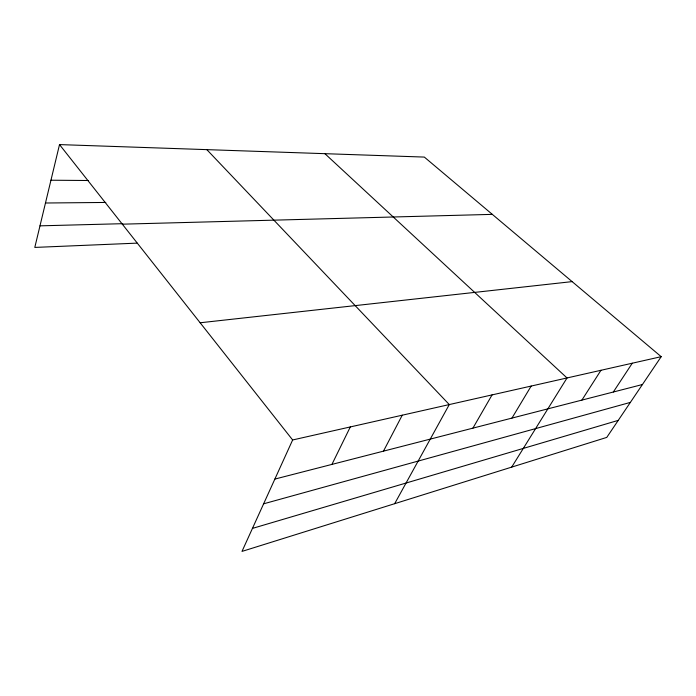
<?xml version="1.0" encoding="UTF-8"?>
<svg xmlns="http://www.w3.org/2000/svg" width="696" height="696" viewBox="0 0 696 696"><rect width="100%" height="100%" fill="white"/><g stroke="black" fill="none" stroke-linecap="round" stroke-linejoin="round"><path stroke-width="1.04" d="M661.2 356.674L292.642 439.968L241.99 551.406L606.764 437.401L661.2 356.674L424.325 157.079L59.517 144.594L34.8 247.419L137.138 243.13M331.922 464.406L350.305 426.935M383.47 451.147L402.253 415.19M394.667 503.687L449.285 404.567L206.825 149.631M472.915 428.136L492.072 394.893M511.96 418.087L531.17 386.062M511.699 467.112L567.023 377.963L324.901 153.677M581.899 400.096L600.979 370.281M613.324 392.013L632.273 363.216M252.457 528.394L618.248 420.375M263.619 503.817L630.367 402.401M274.859 479.083L642.417 384.531M200.144 322.77L572.129 281.619M39.985 225.843L122.661 223.686M122.331 224.173L492.316 214.368M45.475 203.006L105.801 202.449M50.956 180.221L88.288 180.508M59.517 144.594L292.642 439.968"/></g></svg>
